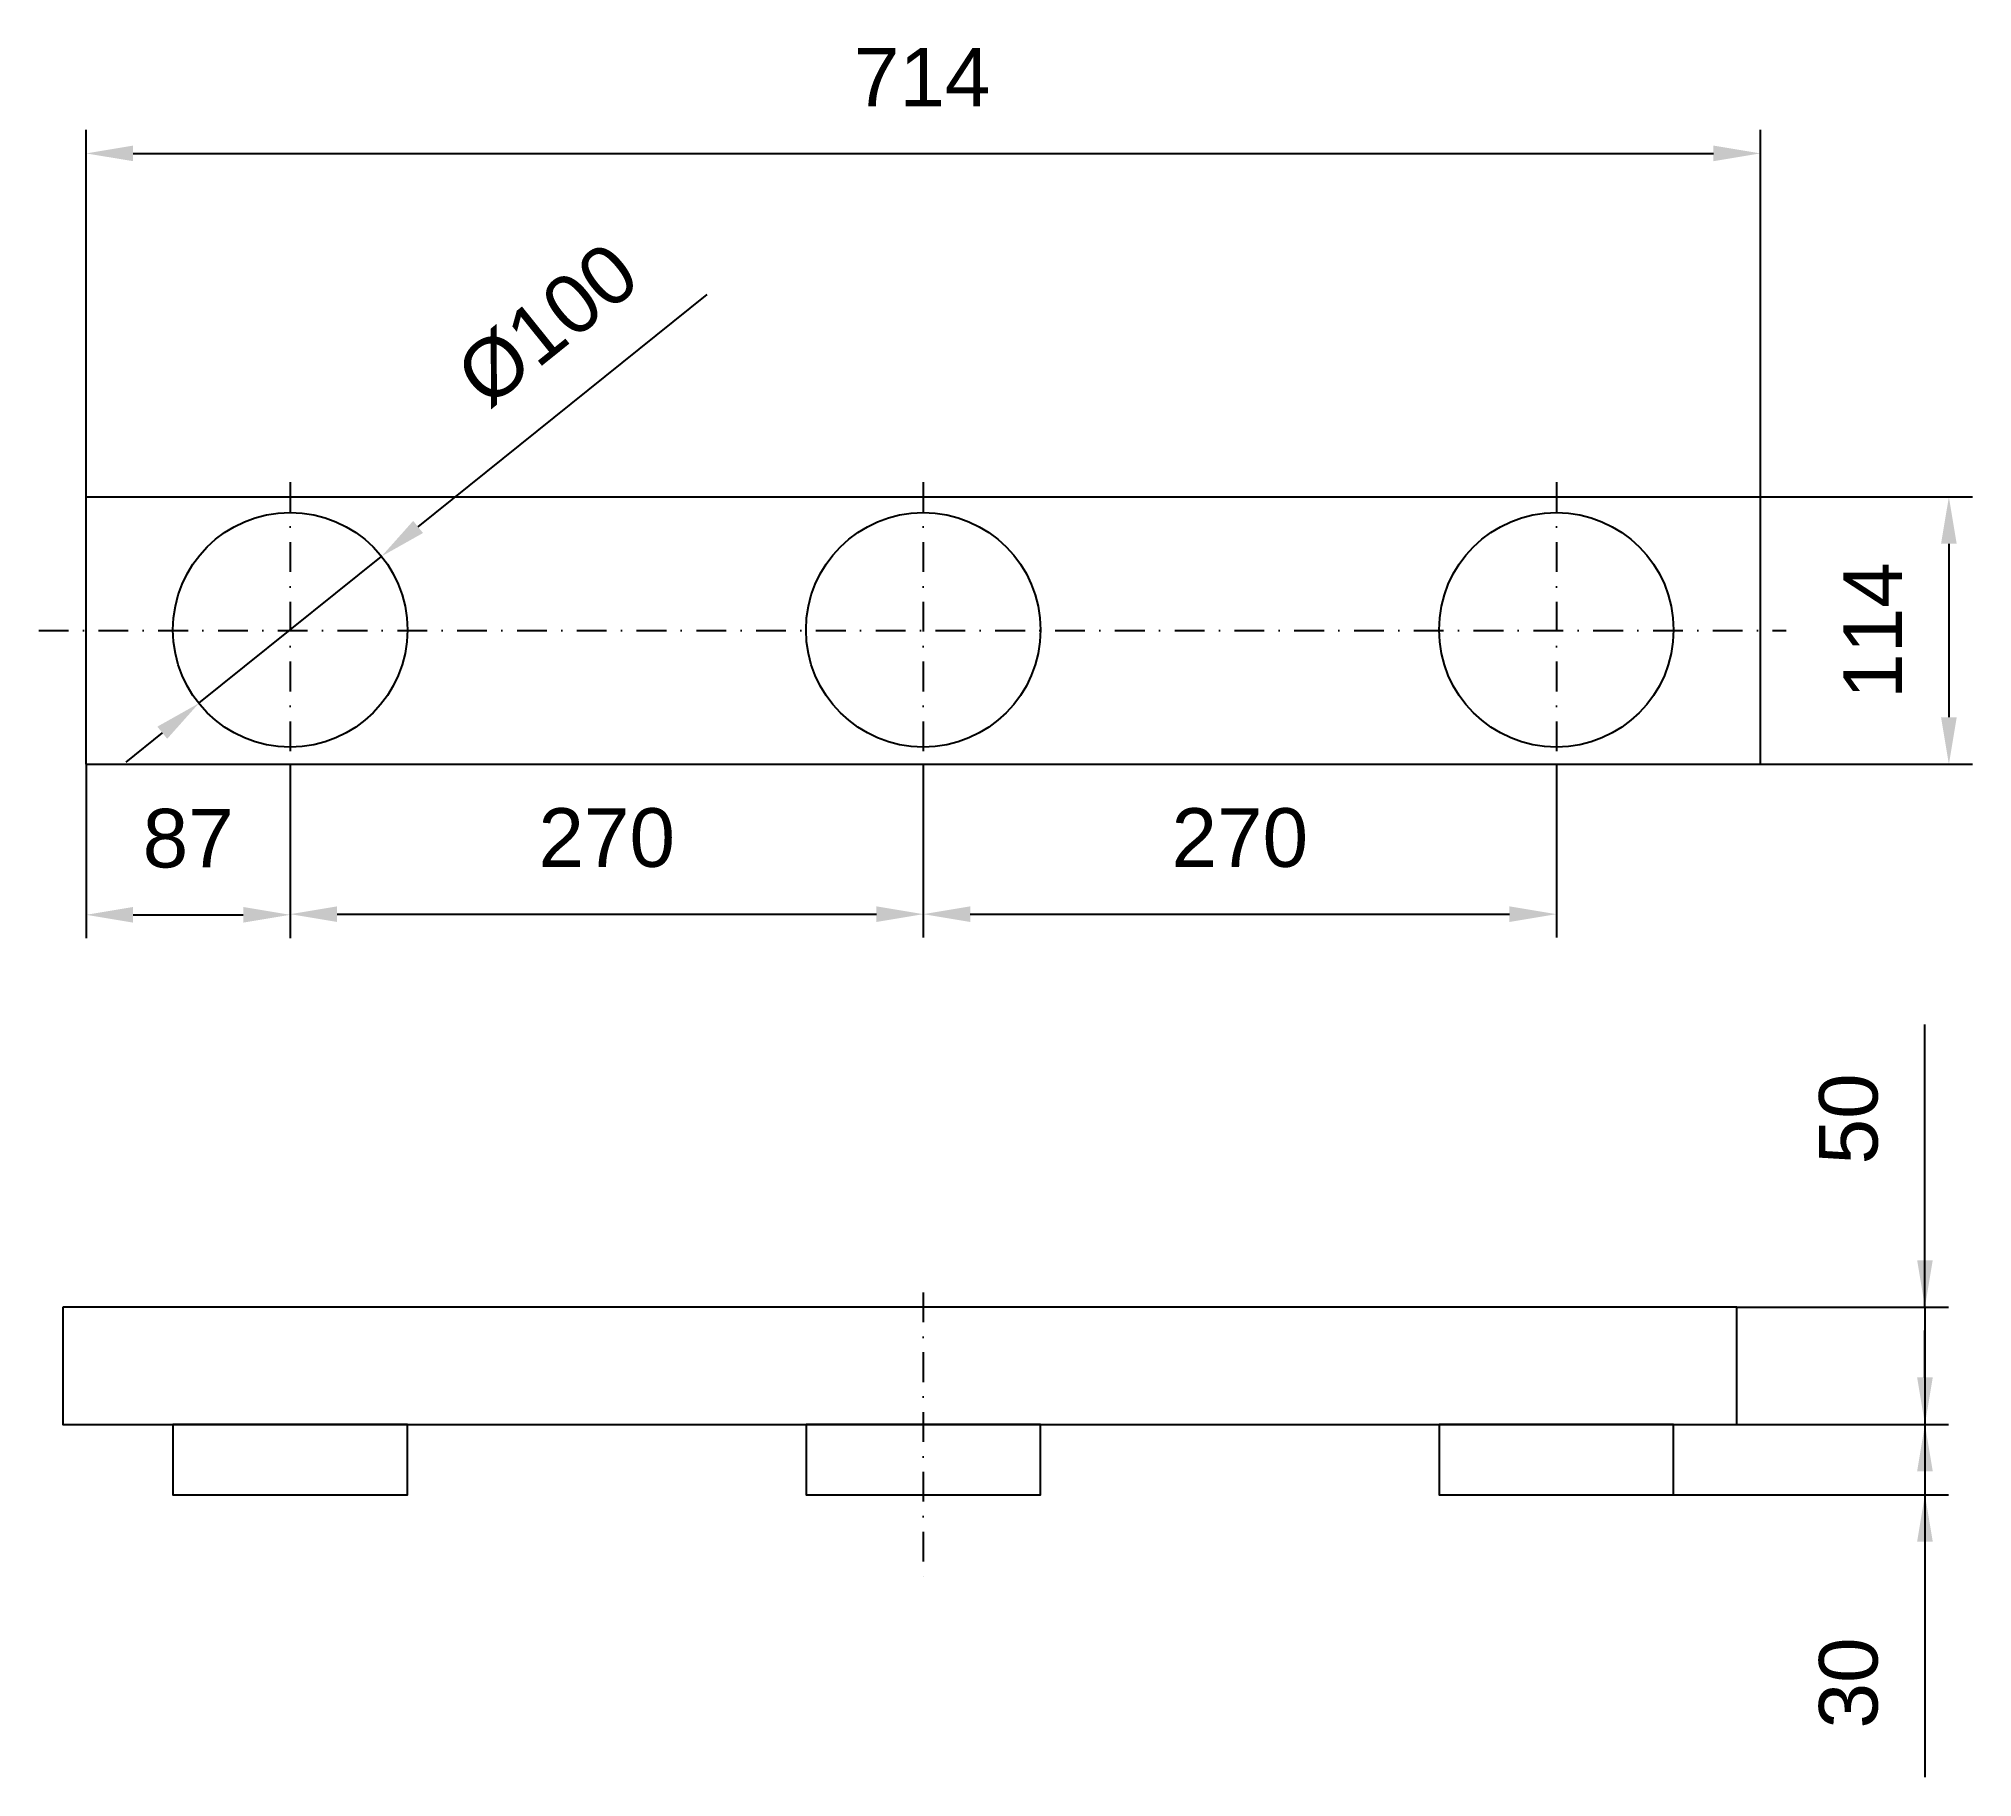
# Model space of a CAD drawing. Header units: millimetres. Extents: x 101 to 925, y -280 to 461.
import ezdxf

# ---------------------------------------------------------------- set-up
doc = ezdxf.new("R2010")
doc.units = ezdxf.units.MM
doc.linetypes.add('DASHDOT', pattern=[25.4, 12.7, -6.35, 0, -6.35])
doc.layers.add('02 ОВиК', color=7, linetype='Continuous')
doc.styles.get("Standard").update_dxf_attribs({"font": 'arial.ttf'})
doc.dimstyles.new('ISO-25', dxfattribs={"dimtxt": 2.5, "dimasz": 2.5, "dimexe": 1.25, "dimexo": 0.625, "dimtad": 1, "dimtxsty": 'Standard', "dimcen": 2.5, "dimadec": 0, "dimazin": 0, "dimtfac": 1, "dimtmove": 0, "dimatfit": 3, "dimfxl": 1, "dimarcsym": 0})

# ---------------------------------------------------------------- blocks, each defined once
blk = doc.blocks.new('*D4')
at = {"layer": '02 ОВиК', "color": 0, "lineweight": -2}
for p, q in [((121, 265.96), (121, 422.39)), ((835, 265.96), (835, 422.39)), ((141, 412.39), (815, 412.39))]:
    blk.add_line(p, q, dxfattribs=at)
at = {"layer": '02 ОВиК', "color": 0}
for points in [[(141, 415.72), (141, 409.06), (121, 412.39)], [(815, 409.06), (815, 415.72), (835, 412.39)]]:
    blk.add_solid(points, dxfattribs=at)
at = {"layer": 'Defpoints', "color": 0}
for p in [(835, 412.39), (121, 265.96), (835, 265.96)]:
    blk.add_point(p, dxfattribs=at)
at = {"layer": '02 ОВиК', "color": 0, "insert": (477.5, 444.89), "char_height": 25, "attachment_point": 5}
blk.add_mtext('714', dxfattribs=at)
blk = doc.blocks.new('*D5')
at = {"layer": '02 ОВиК', "color": 0, "lineweight": -2}
for p, q in [((835, 265.96), (925.41, 265.96)), ((915.41, 245.96), (915.41, 171.96)), ((835, 151.96), (925.41, 151.96))]:
    blk.add_line(p, q, dxfattribs=at)
at = {"layer": '02 ОВиК', "color": 0}
for points in [[(918.74, 245.96), (912.07, 245.96), (915.41, 265.96)], [(912.07, 171.96), (918.74, 171.96), (915.41, 151.96)]]:
    blk.add_solid(points, dxfattribs=at)
at = {"layer": 'Defpoints', "color": 0}
for p in [(835, 265.96), (835, 151.96), (915.41, 151.96)]:
    blk.add_point(p, dxfattribs=at)
at = {"layer": '02 ОВиК', "color": 0, "insert": (882.91, 208.96), "char_height": 25, "attachment_point": 5, "rotation": 90}
blk.add_mtext('114', dxfattribs=at)
blk = doc.blocks.new('*D8')
at = {"layer": '02 ОВиК', "color": 0, "lineweight": -2}
for p, q in [((262.55, 253.13), (385.81, 352.26)), ((169.04, 177.93), (246.96, 240.6)), ((153.45, 165.4), (137.87, 152.87))]:
    blk.add_line(p, q, dxfattribs=at)
at = {"layer": '02 ОВиК', "color": 0}
for points in [[(260.46, 255.73), (264.64, 250.54), (246.96, 240.6)], [(155.54, 162.8), (151.36, 168), (169.04, 177.93)]]:
    blk.add_solid(points, dxfattribs=at)
at = {"layer": 'Defpoints', "color": 0}
for p in [(246.96, 240.6), (169.04, 177.93)]:
    blk.add_point(p, dxfattribs=at)
at = {"layer": '02 ОВиК', "color": 0, "insert": (317.86, 339.32), "char_height": 25, "attachment_point": 5, "rotation": 38.80561}
blk.add_mtext('%%c100', dxfattribs=at)
blk = doc.blocks.new('*D9')
at = {"layer": '02 ОВиК', "color": 0, "lineweight": -2}
for p, q in [((905.2, -79.48), (905.2, 41)), ((905.2, -59.48), (905.2, -39.48)), ((825, -79.48), (915.2, -79.48)), ((905.2, -79.48), (905.2, -129.48)), ((825, -129.48), (915.2, -129.48)), ((905.2, -149.48), (905.2, -169.48))]:
    blk.add_line(p, q, dxfattribs=at)
at = {"layer": '02 ОВиК', "color": 0}
for points in [[(901.87, -59.48), (908.53, -59.48), (905.2, -79.48)], [(908.53, -149.48), (901.87, -149.48), (905.2, -129.48)]]:
    blk.add_solid(points, dxfattribs=at)
at = {"layer": 'Defpoints', "color": 0}
for p in [(825, -79.48), (825, -129.48), (905.2, -129.48)]:
    blk.add_point(p, dxfattribs=at)
at = {"layer": '02 ОВиК', "color": 0, "insert": (872.7, 0.76), "char_height": 25, "attachment_point": 5, "rotation": 90}
blk.add_mtext('50', dxfattribs=at)
blk = doc.blocks.new('*D10')
at = {"layer": '02 ОВиК', "color": 0, "lineweight": -2}
for p, q in [((905.19, -109.48), (905.19, -89.48)), ((825, -129.48), (915.19, -129.48)), ((905.19, -129.48), (905.19, -279.96)), ((905.19, -129.48), (905.19, -159.48)), ((798, -159.48), (915.19, -159.48))]:
    blk.add_line(p, q, dxfattribs=at)
at = {"layer": '02 ОВиК', "color": 0}
for points in [[(901.86, -109.48), (908.53, -109.48), (905.19, -129.48)], [(908.53, -179.48), (901.86, -179.48), (905.19, -159.48)]]:
    blk.add_solid(points, dxfattribs=at)
at = {"layer": 'Defpoints', "color": 0}
for p in [(825, -129.48), (798, -159.48), (905.19, -159.48)]:
    blk.add_point(p, dxfattribs=at)
at = {"layer": '02 ОВиК', "color": 0, "insert": (872.69, -239.72), "char_height": 25, "attachment_point": 5, "rotation": 90}
blk.add_mtext('30', dxfattribs=at)
blk = doc.blocks.new('*D11')
at = {"layer": '02 ОВиК', "color": 0, "lineweight": -2}
for p, q in [((121, 151.96), (121, 77.77)), ((208, 151.96), (208, 77.77)), ((141, 87.77), (188, 87.77))]:
    blk.add_line(p, q, dxfattribs=at)
at = {"layer": '02 ОВиК', "color": 0}
for points in [[(141, 91.1), (141, 84.44), (121, 87.77)], [(188, 84.44), (188, 91.1), (208, 87.77)]]:
    blk.add_solid(points, dxfattribs=at)
at = {"layer": 'Defpoints', "color": 0}
for p in [(121, 151.96), (208, 151.96), (208, 87.77)]:
    blk.add_point(p, dxfattribs=at)
at = {"layer": '02 ОВиК', "color": 0, "insert": (164.5, 120.27), "char_height": 25, "attachment_point": 5}
blk.add_mtext('87', dxfattribs=at)
blk = doc.blocks.new('*D12')
at = {"layer": '02 ОВиК', "color": 0, "lineweight": -2}
for p, q in [((208, 151.96), (208, 78.04)), ((478, 151.96), (478, 78.04)), ((228, 88.04), (458, 88.04))]:
    blk.add_line(p, q, dxfattribs=at)
at = {"layer": '02 ОВиК', "color": 0}
for points in [[(228, 91.37), (228, 84.71), (208, 88.04)], [(458, 84.71), (458, 91.37), (478, 88.04)]]:
    blk.add_solid(points, dxfattribs=at)
at = {"layer": 'Defpoints', "color": 0}
for p in [(208, 151.96), (478, 151.96), (478, 88.04)]:
    blk.add_point(p, dxfattribs=at)
at = {"layer": '02 ОВиК', "color": 0, "insert": (343, 120.54), "char_height": 25, "attachment_point": 5}
blk.add_mtext('270', dxfattribs=at)
blk = doc.blocks.new('*D13')
at = {"layer": '02 ОВиК', "color": 0, "lineweight": -2}
for p, q in [((478, 151.96), (478, 78.04)), ((748, 151.96), (748, 78.04)), ((498, 88.04), (728, 88.04))]:
    blk.add_line(p, q, dxfattribs=at)
at = {"layer": '02 ОВиК', "color": 0}
for points in [[(498, 91.37), (498, 84.71), (478, 88.04)], [(728, 84.71), (728, 91.37), (748, 88.04)]]:
    blk.add_solid(points, dxfattribs=at)
at = {"layer": 'Defpoints', "color": 0}
for p in [(478, 151.96), (748, 151.96), (748, 88.04)]:
    blk.add_point(p, dxfattribs=at)
at = {"layer": '02 ОВиК', "color": 0, "insert": (613, 120.54), "char_height": 25, "attachment_point": 5}
blk.add_mtext('270', dxfattribs=at)

msp = doc.modelspace()

# ---------------------------------------------------------------- linework, layer by layer
at = {"linetype": 'DASHDOT'}
for p, q in [((208, 272.21), (208, 146.32)), ((478, 272.21), (478, 146.32)), ((748, 272.21), (748, 146.32)), ((100.73, 208.96), (846.03, 208.96)), ((478, -73.23), (478, -199.12))]:
    msp.add_line(p, q, dxfattribs=at)
at = {"lineweight": -2}
for p, q in [((121, 151.96), (121, 265.96)), ((121, 265.96), (835, 265.96)), ((835, 151.96), (835, 265.96)), ((121, 151.96), (835, 151.96))]:
    msp.add_line(p, q, dxfattribs=at)
for points in [[(111, -79.48), (111, -129.48), (825, -129.48), (825, -79.48)], [(158, -129.48), (158, -159.48), (258, -159.48), (258, -129.48)], [(428, -129.48), (428, -159.48), (528, -159.48), (528, -129.48)], [(698, -129.48), (698, -159.48), (798, -159.48), (798, -129.48)]]:
    msp.add_lwpolyline(points, close=True)
for centre in [(208, 209.27), (478, 209.27), (748, 209.27)]:
    msp.add_circle(centre, 50, dxfattribs=at)

# ---------------------------------------------------------------- dimensions: what is measured, and where the dimension line sits
at = {"layer": '02 ОВиК'}
dim = msp.add_linear_dim(base=(835, 412.39), p1=(121, 265.96), p2=(835, 265.96), dimstyle='ISO-25', override={"dimtxt": 25, "dimasz": 20, "dimexe": 10, "dimexo": 0, "dimgap": 20, "dimdec": 0}, dxfattribs=at)
dim.commit()
dim.dimension.update_dxf_attribs({"geometry": '*D4', "text_midpoint": (477.5, 412.39), "dimtype": 160})
dim = msp.add_diameter_dim_2p(p1=(169.04, 177.93), p2=(246.96, 240.6), dimstyle='ISO-25', override={"dimtxt": 25, "dimasz": 20, "dimexe": 10, "dimexo": 0, "dimgap": 20, "dimdec": 0}, dxfattribs=at)
dim.commit()
dim.dimension.update_dxf_attribs({"geometry": '*D8', "text_midpoint": (338.22, 313.99), "dimtype": 163})
for base, p1, p2, picture, middle in [((915.41, 151.96), (835, 265.96), (835, 151.96), '*D5', (915.41, 208.96)), ((905.2, -129.48), (825, -79.48), (825, -129.48), '*D9', (905.2, 0.76))]:
    dim = msp.add_linear_dim(base=base, p1=p1, p2=p2, angle=90, dimstyle='ISO-25', override={"dimtxt": 25, "dimasz": 20, "dimexe": 10, "dimexo": 0, "dimgap": 20, "dimdec": 0}, dxfattribs=at)
    dim.commit()
    dim.dimension.update_dxf_attribs({"geometry": picture, "text_midpoint": middle, "dimtype": 160})
for base, p1, p2, picture, middle in [((208, 87.77), (121, 151.96), (208, 151.96), '*D11', (164.5, 120.27)), ((478, 88.04), (208, 151.96), (478, 151.96), '*D12', (343, 120.54)), ((748, 88.04), (478, 151.96), (748, 151.96), '*D13', (613, 120.54))]:
    dim = msp.add_linear_dim(base=base, p1=p1, p2=p2, dimstyle='ISO-25', override={"dimtxt": 25, "dimasz": 20, "dimexe": 10, "dimexo": 0, "dimgap": 20, "dimdec": 0}, dxfattribs=at)
    dim.commit()
    dim.dimension.update_dxf_attribs({"geometry": picture, "text_midpoint": middle})
dim = msp.add_linear_dim(base=(905.19, -159.48), p1=(825, -129.48), p2=(798, -159.48), angle=90, dimstyle='ISO-25', override={"dimtxt": 25, "dimasz": 20, "dimexe": 10, "dimexo": 0, "dimgap": 20, "dimdec": 0}, dxfattribs=at)
dim.commit()
dim.dimension.update_dxf_attribs({"geometry": '*D10', "text_midpoint": (872.69, -239.72)})

doc.saveas('drawing.dxf')
